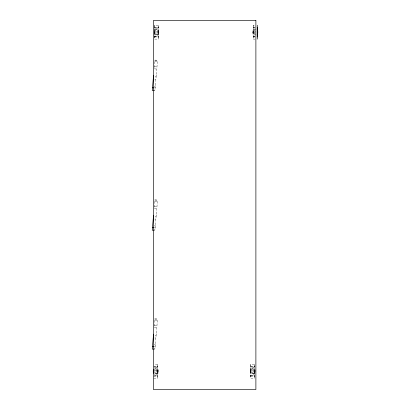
<?xml version="1.0" encoding="UTF-8"?>
<svg xmlns="http://www.w3.org/2000/svg" width="410" height="410" viewBox="0 0 410 410"><rect width="100%" height="100%" fill="white"/><g stroke="black" fill="none" stroke-linecap="round" stroke-linejoin="round"><path stroke-width="0.31" stroke-dasharray="2.05 1.54" d="M154.329 27.367L154.514 25.23L158.414 25.23L158.414 39.114L154.514 39.114L154.329 27.367L158.598 27.367M154.975 89.662A1.066 1.066 5 0 1 154.15 90.605L154.975 89.662L157.45 61.346L156.804 60.275L154.903 60.055L154.139 68.819L155.713 68.957A1.066 0.451 5 0 1 156.738 69.5M154.975 229.369A1.066 1.066 5 0 1 154.15 230.312L154.975 229.369L157.45 201.059L156.804 199.983L154.903 199.767L154.139 208.526L155.713 208.664A1.066 0.451 5 0 1 156.738 209.208M154.975 348.269A1.066 1.066 5 0 1 154.15 349.212L154.975 348.269L157.45 319.959L156.804 318.883L154.903 318.667L154.139 327.426L155.713 327.564A1.066 0.451 5 0 1 156.738 328.108M153.74 378.271L157.635 378.271L157.824 376.134L157.635 364.387L154.298 364.387M255.056 39.114L253.385 39.114L253.195 36.977L253.385 25.23L255.056 25.23M250.53 366.525L250.715 364.387L254.61 364.387L254.61 378.271L250.715 378.271L250.53 366.525L254.8 366.525M158.219 32.944L154.719 33.025L154.719 31.273M158.209 33.148L158.885 33L158.813 31.252M158.04 372.249L158.04 370.409M252.985 31.252L252.908 33L253.59 33.148M250.315 370.409L250.315 372.249M250.91 372.101L254.42 372.101M255.015 372.249L255.015 370.409M154.708 31.611L154.068 31.637M155.754 30.058L154.114 30.166M154.114 33.164L154.719 33.148M157.173 34.286L158.813 34.179L158.813 30.166L157.173 30.058M158.219 32.733L158.885 32.733M158.885 31.611L158.219 31.611M252.985 31.196L253.59 31.18L253.585 33.159M252.908 32.733L253.58 32.733M253.58 31.611L252.908 31.611M254.62 30.058L252.985 30.166L252.985 34.179L254.62 34.286M154.975 369.215L153.34 369.323M158.034 372.316L157.435 372.321L157.445 370.338M156.4 373.443L158.04 373.336L158.04 369.323L156.4 369.215M157.445 371.89L158.111 371.89M158.106 370.789L157.471 370.794M250.238 371.89L250.91 371.89M250.91 370.768L250.249 370.789M251.95 369.215L250.315 369.323L250.315 373.336L251.95 373.443M253.375 373.443L255.015 373.336L255.015 369.323L253.375 369.215M254.42 371.89L255.087 371.89M255.082 370.789L254.42 370.768M156.246 75.138L156.179 75.87M156.246 214.845L156.179 215.578M156.246 333.745L156.179 334.478M156.102 76.742L155.031 76.742M156.102 216.449L155.031 216.449M156.102 335.349L155.031 335.349M154.924 375.657L154.924 367.001M154.703 33.164L154.719 31.18L154.114 31.18M250.331 370.338L250.92 370.353L250.92 372.321L250.331 372.321M254.999 372.321L254.41 372.321L254.41 370.338L254.999 370.338M253.58 32.944L256.045 33.025M157.435 370.43L157.471 372.239L153.945 372.183M158.598 27.793L157.173 27.895L157.173 36.449L158.598 36.551M154.329 36.551L155.754 36.449L155.754 27.895L154.329 27.793M253.195 36.551L254.62 36.449L254.62 27.895L253.195 27.793M157.824 366.95L156.4 367.053L156.4 375.606L157.824 375.709M254.8 366.95L253.375 367.053L253.375 375.606L254.8 375.709M250.53 375.709L251.95 375.606L251.95 367.053L250.53 366.95M253.195 27.367L255.03 27.367M154.329 27.583L158.598 27.583M253.195 27.583L255.03 27.583M155.754 28.223L157.173 28.223M155.754 29.715L157.173 29.715M155.754 29.822L157.173 29.822M254.62 29.822L256.045 29.822M158.808 31.186L158.209 31.18L158.224 33.164M154.719 31.319L158.209 31.319M253.59 31.319L256.496 31.319M158.219 31.401L158.245 33.082M253.58 31.401L253.549 33.082M157.173 31.903C158.424 31.303 158.424 33.041 157.173 32.441M154.068 32.708L154.708 32.733M155.754 34.522L157.173 34.522M254.62 34.522L256.045 34.522M155.754 34.63L157.173 34.63M155.754 36.121L157.173 36.121M154.329 36.762L158.598 36.762M253.195 36.762L255.03 36.762M154.329 36.977L158.598 36.977M253.195 36.977L255.03 36.977M154.165 366.525L157.824 366.525M153.555 366.74L157.824 366.74M250.53 366.74L254.8 366.74M154.975 367.38L156.4 367.38M251.95 367.38L253.375 367.38M154.975 368.872L156.4 368.872M251.95 368.872L253.375 368.872M154.975 368.979L156.4 368.979M251.95 368.979L253.375 368.979M157.435 370.338L158.034 370.343M154.524 370.476L157.435 370.476M250.92 370.476L254.41 370.476M156.4 371.06C157.645 370.461 157.645 372.198 156.4 371.598M253.375 371.06C254.62 370.461 254.62 372.198 253.375 371.598M154.975 373.679L156.4 373.679M251.95 373.679L253.375 373.679M154.975 373.787L156.4 373.787M251.95 373.787L253.375 373.787M154.975 375.278L156.4 375.278M251.95 375.278L253.375 375.278M154.165 375.919L157.824 375.919M250.53 375.919L254.8 375.919M153.555 376.134L157.824 376.134M250.53 376.134L254.8 376.134M154.114 34.179L155.754 34.286M154.867 60.521L156.441 60.654A1.066 1.03 5 0 1 157.414 61.777M154.785 61.428L156.359 61.567A1.066 0.969 5 0 1 157.337 62.622M154.339 66.512L155.913 66.651A1.066 0.61 5 0 1 156.927 67.353M154.867 200.229L156.441 200.367A1.066 1.03 5 0 1 157.414 201.489M154.785 201.141L156.359 201.279A1.066 0.969 5 0 1 157.337 202.335M154.339 206.22L155.913 206.358A1.066 0.61 5 0 1 156.927 207.06M154.867 319.129L156.441 319.267A1.066 1.03 5 0 1 157.414 320.389M154.785 320.041L156.359 320.179A1.066 0.969 5 0 1 157.337 321.235M154.339 325.12L155.913 325.258A1.066 0.61 5 0 1 156.927 325.96M254.923 370.435L254.923 372.224M254.61 364.387L254.61 378.271M254.446 370.42L254.446 372.239M253.385 25.23L253.385 39.114M253.078 31.278L253.078 33.066M250.715 364.387L250.715 378.271M250.407 370.435L250.407 372.224M158.721 31.278L158.721 33.066M158.414 25.23L158.414 39.114M157.947 370.435L157.947 372.224M157.635 364.387L157.635 378.271M154.514 25.23L154.514 39.114M155.892 79.181A1.066 0.277 5 0 1 154.801 79.366M155.334 85.552A1.066 0.753 5 0 1 154.201 86.213M155.195 87.145A1.066 0.876 5 0 1 154.385 87.909M155.892 218.889A1.066 0.277 5 0 1 154.801 219.073M155.334 225.259A1.066 0.753 5 0 1 154.201 225.92M155.195 226.853A1.066 0.876 5 0 1 154.385 227.617M155.892 337.789A1.066 0.277 5 0 1 154.801 337.973M155.334 344.159A1.066 0.753 5 0 1 154.201 344.82M155.195 345.753A1.066 0.876 5 0 1 154.385 346.517"/><path stroke-width="0.61" d="M153.55 75.537L152.243 90.487L153.294 90.579M153.55 215.25L152.243 230.2L153.294 230.292M153.55 334.15L152.243 349.1L153.294 349.192M152.479 87.786L153.53 87.878M152.479 227.494L153.53 227.586M152.479 346.394L153.53 346.486M257.757 31.344L257.757 33M257.68 30.166L257.68 34.179M257.588 31.278L257.588 33.066M257.47 27.367L257.47 36.977M257.28 25.23L257.28 39.114M153.34 369.323L153.34 373.336M153.263 370.502L153.263 372.157M255.891 20.5L153.391 20.5L153.391 389.5L255.891 389.5L255.891 20.5"/></g></svg>
